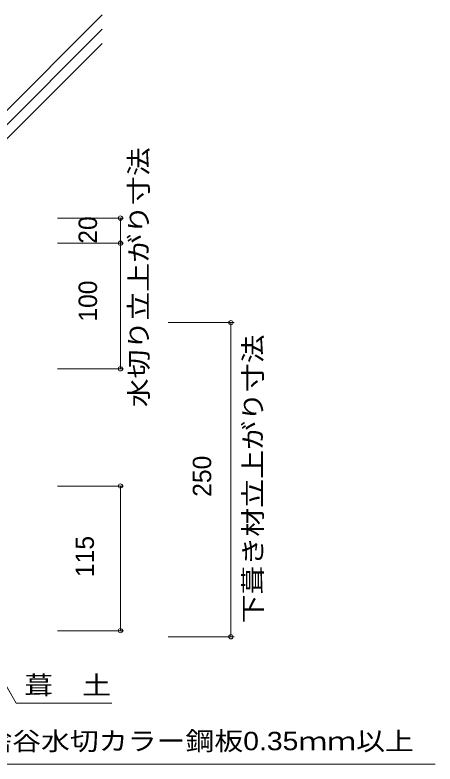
# Model space of a CAD drawing. Units: millimetres, scale not verified. Extents: x -642 to 771, y -427 to 427.
# Drawn here: x 436 to 771, y -169 to 427 of the extents above; entities that cross this region are included whole.
import ezdxf
from ezdxf.enums import TextEntityAlignment as Align

# ---------------------------------------------------------------- set-up
doc = ezdxf.new("R2010")
doc.units = ezdxf.units.MM
doc.header["$LTSCALE"] = 10
for name, color, linetype, lineweight in [('0-0_LAYER001', 4, 'Continuous', 18), ('0-1_LAYER003', 7, 'Continuous', 18), ('0-2_LAYER004', 2, 'Continuous', 18), ('0-4_LAYER007', 2, 'Continuous', 18)]:
    doc.layers.add(name, color=color, linetype=linetype, lineweight=lineweight)
doc.styles.add('2', font='')
doc.styles.get('2').set_extended_font_data('2')

msp = doc.modelspace()

# ---------------------------------------------------------------- linework, layer by layer
at = {"layer": '0-0_LAYER001', "color": 2}
for p, q in [((522.81, 265.46), (470.31, 265.46)), ((520.31, 245.46), (520.31, 265.46)), ((522.81, 245.46), (470.31, 245.46)), ((520.31, 145.46), (520.31, 245.46)), ((522.81, 145.46), (470.31, 145.46)), ((522.81, 145.46), (470.31, 145.46)), ((522.81, 52.22), (470.31, 52.22)), ((520.31, -62.91), (520.31, 52.22)), ((522.81, -62.91), (470.31, -62.91))]:
    msp.add_line(p, q, dxfattribs=at)
for points in [[(355.54, 21.32), (437.41, -120.48), (513.51, -120.48)], [(345.33, -61.3), (407.53, -169.03), (641.53, -169.03)]]:
    msp.add_lwpolyline(points, dxfattribs=at)
for centre in [(520.31, 265.46), (520.31, 245.46), (520.31, 245.46), (520.31, 145.46), (520.31, 52.22), (520.31, -62.91)]:
    msp.add_circle(centre, 1.7, dxfattribs=at)
at = {"layer": '0-1_LAYER003'}
for p, q in [((362.39, 283.69), (505.77, 427.07)), ((362.39, 272.38), (505.77, 415.76)), ((366.79, 265.46), (505.77, 404.44)), ((522.01, 265.46), (470.31, 265.46)), ((520.31, 145.46), (520.31, 265.46)), ((470.31, 245.46), (522.01, 245.46)), ((608.25, -67.78), (608.25, 182.22)), ((470.31, 145.46), (522.01, 145.46)), ((522.01, 52.22), (470.31, 52.22)), ((520.31, -62.91), (520.31, 52.22)), ((355.54, 21.32), (437.41, -120.48)), ((470.31, -62.91), (522.01, -62.91)), ((558.25, -67.78), (609.95, -67.78)), ((513.51, -120.48), (437.41, -120.48)), ((407.53, -169.03), (641.53, -169.03))]:
    msp.add_line(p, q, dxfattribs=at)
at = {"layer": '0-1_LAYER003', "color": 2}
for p, q in [((610.75, 182.22), (558.25, 182.22)), ((608.25, -67.78), (608.25, 182.22)), ((610.75, -67.78), (558.25, -67.78))]:
    msp.add_line(p, q, dxfattribs=at)
at = {"layer": '0-1_LAYER003'}
msp.add_lwpolyline([(609.95, 182.22), (558.25, 182.22), (608.25, 182.22)], dxfattribs=at)
at = {"layer": '0-1_LAYER003', "color": 2}
for centre in [(608.25, 182.22), (608.25, -67.78)]:
    msp.add_circle(centre, 1.7, dxfattribs=at)
at = {"layer": '0-2_LAYER004', "color": 7}
msp.add_line((641.53, -169.03), (770.77, -169.03), dxfattribs=at)
at = {"layer": '0-4_LAYER007'}
for p, q in [((362.39, 283.69), (505.77, 427.07)), ((362.39, 272.38), (505.77, 415.76)), ((362.39, 261.07), (505.77, 404.44))]:
    msp.add_line(p, q, dxfattribs=at)

# ---------------------------------------------------------------- texts
at = {"layer": '0-0_LAYER001', "color": 7, "style": '2'}
msp.add_text('100', height=14.66, rotation=90, dxfattribs=at).set_placement((506.1, 183.02), align=Align.BOTTOM_LEFT)
at = {"layer": '0-1_LAYER003', "style": '2', "width": 1.15}
msp.add_text('下葺き材立上がり寸法', height=14.66, rotation=90, dxfattribs=at).set_placement((637.52, -57.09), align=Align.BOTTOM_LEFT)
for s, p in [('葺\u3000土', (443.88, -118.1)), ('捨谷水切カラー鋼板0.35ｍｍ以上', (411.13, -162.47))]:
    msp.add_text(s, height=14.66, dxfattribs=at).set_placement(p, align=Align.BOTTOM_LEFT)
at = {"layer": '0-2_LAYER004', "color": 7, "style": '2', "width": 1.15}
msp.add_text('水切り立上がり寸法', height=14.66, rotation=90, dxfattribs=at).set_placement((546.63, 114.86), align=Align.BOTTOM_LEFT)
at = {"layer": '0-2_LAYER004', "color": 7, "style": '2'}
for s, p in [('20', (506.1, 245.04)), ('250', (596.99, 43.62)), ('115', (503.64, -20.24))]:
    msp.add_text(s, height=14.66, rotation=90, dxfattribs=at).set_placement(p, align=Align.BOTTOM_LEFT)

doc.saveas('drawing.dxf')
